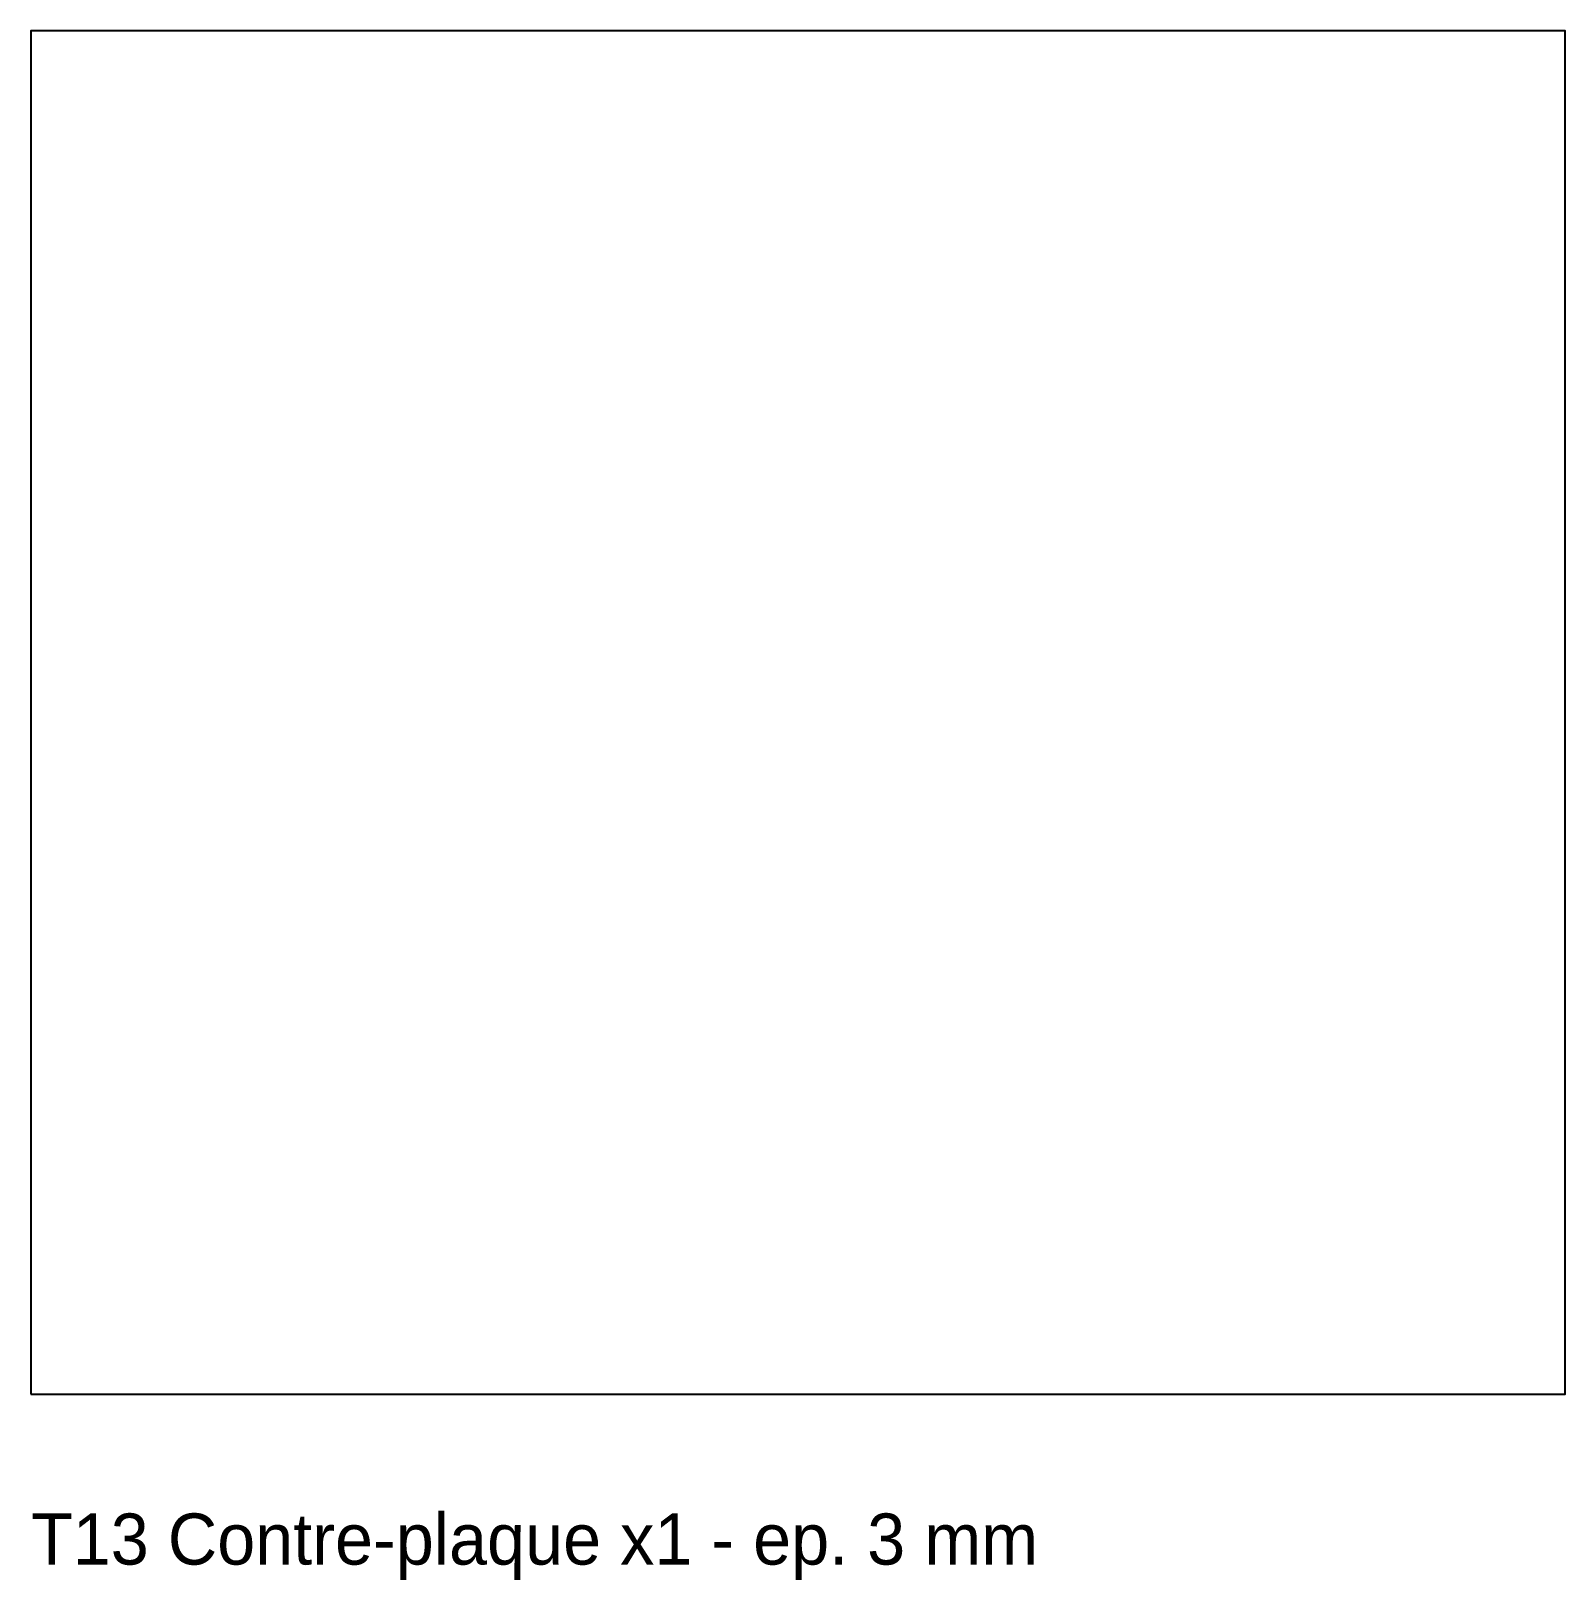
# Model space of a CAD drawing. Header units: millimetres. Extents: x 0 to 90, y -10.9 to 80.
import ezdxf

# ---------------------------------------------------------------- set-up
doc = ezdxf.new("R2010")
doc.units = ezdxf.units.MM
doc.layers.add('NOTE', color=7, linetype='Continuous')
doc.layers.add('OUTLINE', color=7, linetype='Continuous')

msp = doc.modelspace()

# ---------------------------------------------------------------- linework, layer by layer
at = {"layer": 'OUTLINE'}
msp.add_lwpolyline([(0, 0), (90, 0), (90, 80), (0, 80)], close=True, dxfattribs=at)

# ---------------------------------------------------------------- texts
at = {"layer": 'NOTE'}
msp.add_text('T13 Contre-plaque x1 - ep. 3 mm', height=3, dxfattribs=at).set_placement((0, -10))

doc.saveas('drawing.dxf')
